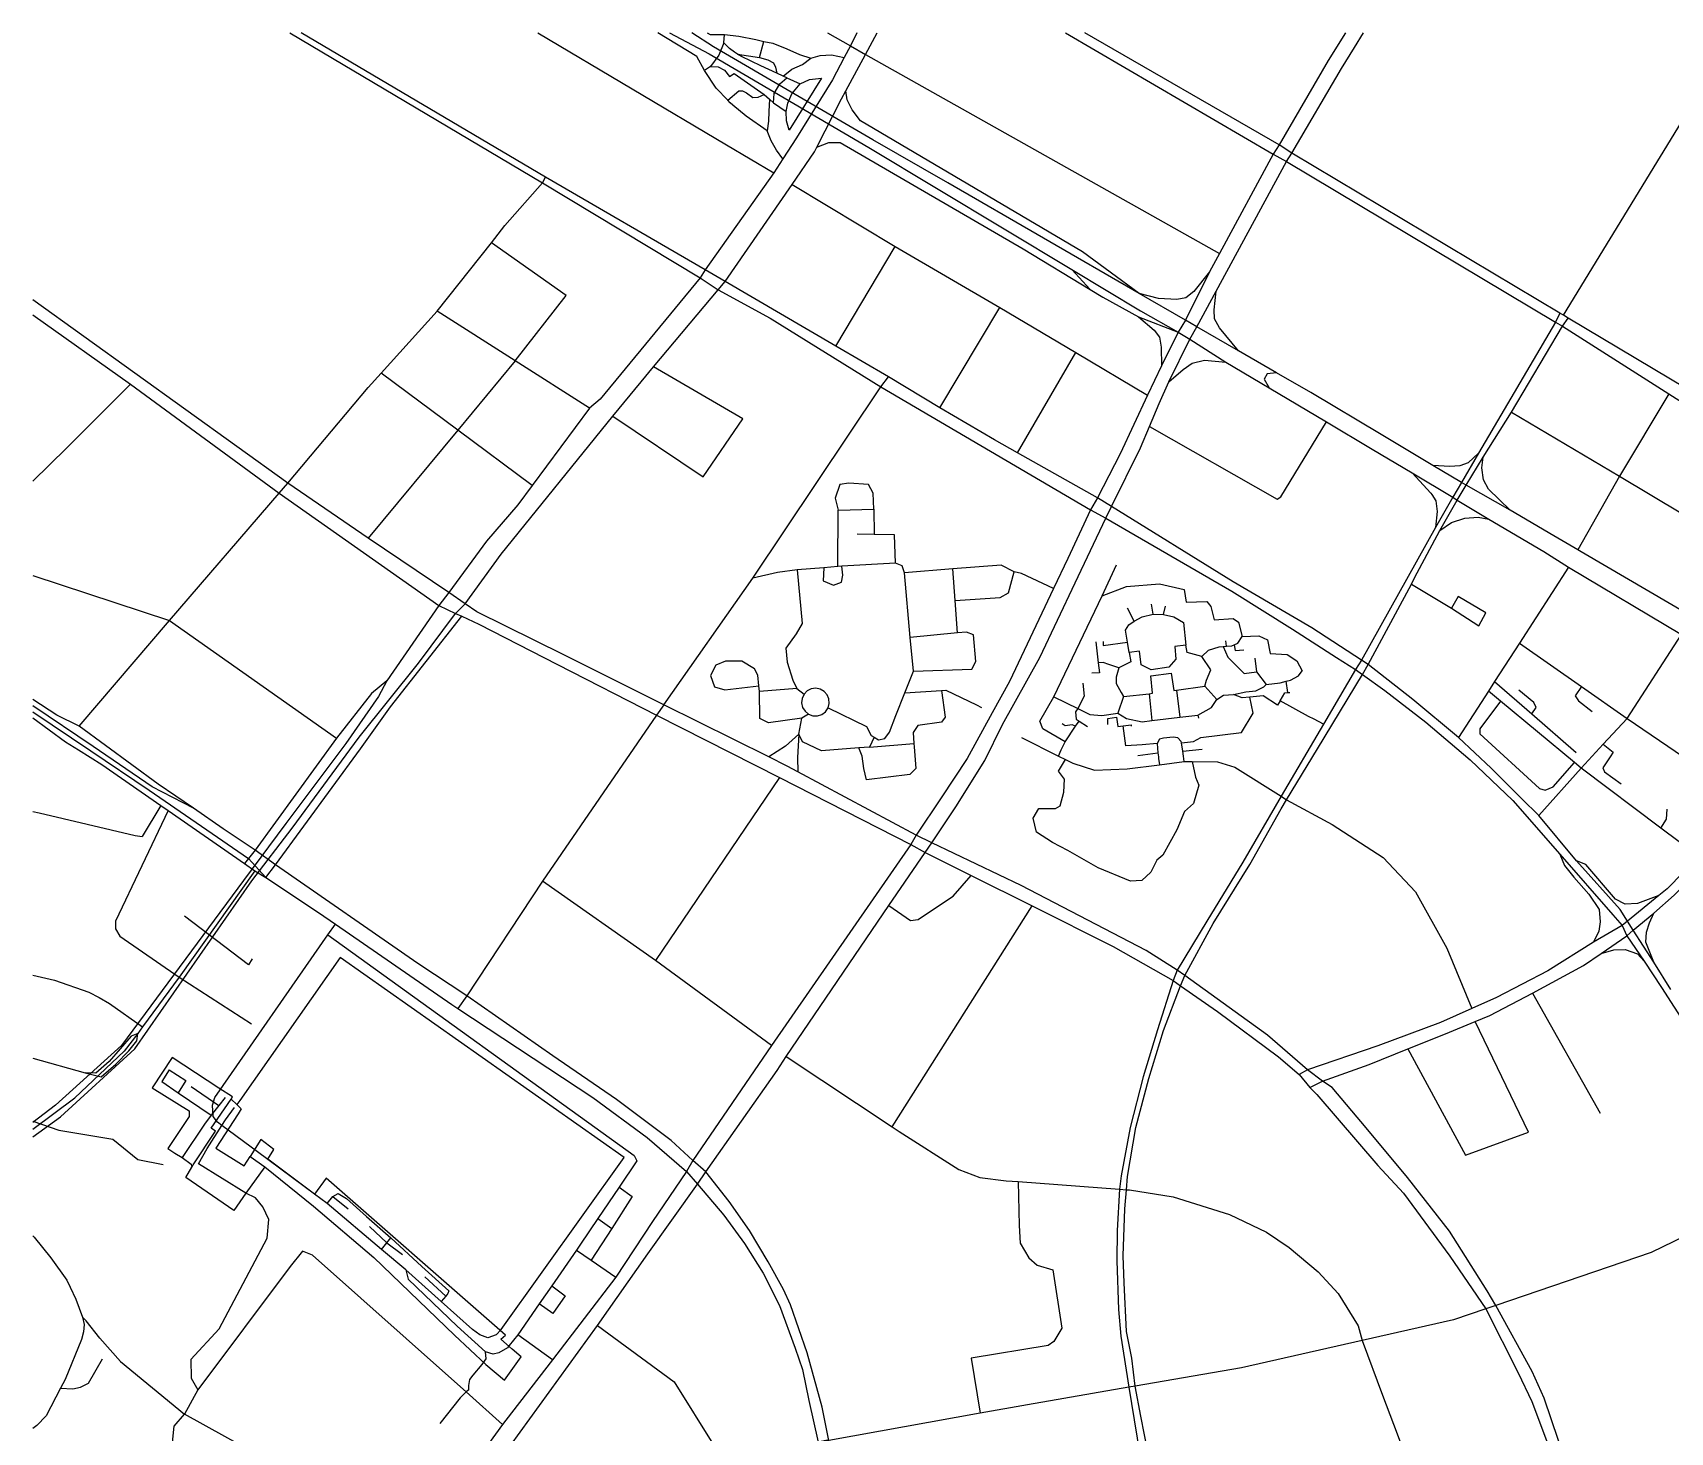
# Model space of a CAD drawing. Header units: inches. Extents: x 13383867 to 13391347, y 3530530 to 3535030.
# Drawn here: x 13383867 to 13386233, y 3533009 to 3535030 of the extents above; entities that cross this region are included whole.
import ezdxf

# ---------------------------------------------------------------- set-up
doc = ezdxf.new("R2010")
doc.units = ezdxf.units.IN
doc.header["$MEASUREMENT"] = 0

msp = doc.modelspace()

# ---------------------------------------------------------------- linework, layer by layer
for points in [[(13384238.6, 3535029.9), (13384603.5, 3534813.3)], [(13384608.3, 3534821.4), (13384255.3, 3535029.9)], [(13385057.7, 3535029.9), (13385048.5, 3535011), (13385039.7, 3534994.2), (13385022.8, 3534962), (13384970.6, 3534877.9), (13384950.9, 3534847.7), (13384937.8, 3534827.6), (13384838.5, 3534687.5), (13384831.4, 3534676), (13384687.1, 3534500.6), (13384671.8, 3534487.8), (13384589, 3534376.2), (13384568.2, 3534348.1), (13384522.6, 3534295.7), (13384468.2, 3534221.5)], [(13384478, 3534191), (13384491.9, 3534205), (13384544.2, 3534276.6), (13384705.4, 3534475.9), (13384746.2, 3534525.6), (13384764.3, 3534547.2), (13384857.7, 3534658.4), (13384867.4, 3534670.8), (13384964.2, 3534810.8), (13384996.8, 3534858), (13385000.2, 3534864.5), (13385035.7, 3534934.4), (13385042.1, 3534946.2), (13385070.2, 3534998.5), (13385087.1, 3535029.9)], [(13384597, 3535029.9), (13384869.8, 3534868.1), (13384937.8, 3534827.6)], [(13384950.9, 3534847.7), (13384942, 3534860.3), (13384934.1, 3534873.9), (13384928.5, 3534888.4), (13384897.9, 3534909.3), (13384878.8, 3534925.4), (13384874.8, 3534928.7), (13384871.4, 3534932.3), (13384854.7, 3534949.9), (13384837.9, 3534975.3), (13384826.7, 3534995.8), (13384770.3, 3535029.9)], [(13384787, 3535029.9), (13384844.6, 3534999.6), (13385075.2, 3534864)], [(13385080.8, 3534875.2), (13384850.6, 3535009.4), (13384819.7, 3535029.9)], [(13384841.6, 3535029.9), (13384846.1, 3535027.4), (13384866.6, 3535027.4), (13384887.5, 3535025.2), (13384911.7, 3535020), (13384923.4, 3535017.5), (13384936.3, 3535014.8), (13384956.8, 3535006.6), (13384975.1, 3534998.7), (13384991.5, 3534993.1), (13385004.9, 3534997.2), (13385021.3, 3534998), (13385039.7, 3534994.2)], [(13384865.9, 3535015.1), (13384866.6, 3535027.4)], [(13385015.6, 3535029.9), (13385048.5, 3535011), (13385070.2, 3534998.5), (13385581.9, 3534711.1)], [(13385359.4, 3535029.9), (13385659.4, 3534854.4)], [(13385686.1, 3534855.8), (13385668.2, 3534868.2), (13385387.2, 3535029.9)], [(13385763.9, 3535029.9), (13385739, 3534989.9)], [(13385758.2, 3534978.4), (13385776.7, 3535008.6), (13385789.8, 3535029.9)], [(13384865.9, 3535015.1), (13384858.4, 3534997.6), (13384846.5, 3534981.2), (13384857.7, 3534980.5), (13384866.6, 3534976), (13384874.1, 3534966.7), (13384880.4, 3534971.2), (13384924, 3534940.6), (13384931.7, 3534933.8), (13384937.5, 3534928.7), (13384938.2, 3534942.3), (13384946.4, 3534956.1), (13384956.8, 3534964.8), (13384951.4, 3534967.3), (13384942.3, 3534971.5), (13384919.2, 3534982), (13384891.2, 3534995.8), (13384885.5, 3534999.1), (13384881.2, 3535001.7), (13384874.1, 3535007.3), (13384865.9, 3535015.1)], [(13384885.5, 3534999.1), (13384917.3, 3534994.3), (13384929.2, 3534990.9), (13384937.5, 3534986.4), (13384940.4, 3534980.1), (13384942.3, 3534971.5)], [(13384917.3, 3534994.3), (13384923.4, 3535017.5)], [(13384846.5, 3534981.2), (13384837.9, 3534975.3)], [(13384951.4, 3534967.3), (13384963.9, 3534977.1), (13384979.2, 3534984.2), (13384991.5, 3534993.1)], [(13385739, 3534989.9), (13385668.2, 3534868.2), (13385659.4, 3534854.4)], [(13385686.1, 3534855.8), (13385758.2, 3534978.4)], [(13384960, 3534889.3), (13384956.1, 3534902.6), (13384955.7, 3534916.4), (13384958.3, 3534928.3), (13384963.9, 3534941.7), (13384976.2, 3534955.9), (13384989.3, 3534962.6), (13385006.6, 3534964.3), (13384960, 3534889.3)], [(13384956.8, 3534964.8), (13384976.2, 3534955.9)], [(13386078.9, 3534621.8), (13386286.5, 3534961.4)], [(13384871.4, 3534932.3), (13384887.5, 3534946.2), (13384892.7, 3534946.2), (13384898.3, 3534943.2), (13384907.6, 3534936.5), (13384915.1, 3534936.9), (13384924, 3534940.6)], [(13384931.7, 3534933.8), (13384930.7, 3534916), (13384930.4, 3534902.2), (13384928.5, 3534888.4)], [(13384937.5, 3534928.7), (13384955.7, 3534916.4)], [(13385465.6, 3534653.4), (13385383.8, 3534713.4), (13385063, 3534902.7), (13385051.1, 3534918.6), (13385043.7, 3534932.9), (13385042.1, 3534946.2)], [(13385000.2, 3534864.5), (13385017.6, 3534871.4), (13385033.7, 3534871.4), (13385298, 3534717.7), (13385394.8, 3534659.2), (13385413, 3534648.2), (13385464.9, 3534619.4), (13385522.2, 3534597.6)], [(13385075.2, 3534864), (13385368.3, 3534688), (13385467.5, 3534628.4), (13385522.2, 3534597.6)], [(13385609.1, 3534570.5), (13385548.8, 3534605.3), (13385532.6, 3534614.8), (13385465.6, 3534653.4), (13385189.2, 3534813), (13385080.8, 3534875.2)], [(13385659.4, 3534854.4), (13385581.9, 3534711.1), (13385567.5, 3534684.6), (13385532.6, 3534614.8), (13385522.2, 3534597.6)], [(13385576.8, 3534656.8), (13385678.6, 3534844.1), (13385686.1, 3534855.8)], [(13385659.4, 3534854.4), (13385678.6, 3534844.1), (13386067.4, 3534611.9), (13386077.1, 3534606.1), (13386230.8, 3534508.2), (13386321.7, 3534450.4), (13386367.8, 3534423.3), (13386433.3, 3534389), (13386506, 3534359.3), (13386533.3, 3534354.2), (13386593.1, 3534339.6), (13386598.8, 3534338.3)], [(13386596.4, 3534355.4), (13386568.8, 3534361.8), (13386534.4, 3534370.6), (13386509.5, 3534377.9), (13386470.1, 3534393.7), (13386378.6, 3534442.9), (13386085.5, 3534617.8), (13386078.9, 3534621.8), (13386073.6, 3534624.9), (13385686.1, 3534855.8)], [(13384235.7, 3534379.4), (13384352.1, 3534517.4), (13384370.7, 3534538), (13384451.5, 3534627.7), (13384530.1, 3534726.6), (13384549.2, 3534751.4), (13384603.5, 3534813.3), (13384608.3, 3534821.4)], [(13384603.5, 3534813.3), (13384831.4, 3534676), (13384857.7, 3534658.4), (13384932.7, 3534617.5), (13385092.5, 3534518.3), (13385395.3, 3534341), (13385417.4, 3534328.6), (13385599.6, 3534223.3), (13385687.1, 3534168.7), (13385750.9, 3534127.8), (13385778.3, 3534110.4), (13385788.6, 3534103), (13385820.7, 3534080), (13385879.8, 3534034.3), (13385944.1, 3533979.8), (13386005.5, 3533920.9), (13386073.5, 3533843.3), (13386150, 3533756), (13386163.7, 3533740.4)], [(13386234, 3533648.2), (13386209.1, 3533687.7), (13386179.6, 3533733.6), (13386171.3, 3533746.7), (13386160.5, 3533763.7), (13386097.4, 3533834), (13386043.3, 3533899.3), (13386018.6, 3533923.5), (13385974.4, 3533967.8), (13385927, 3534012.2), (13385861.1, 3534066.8), (13385796.5, 3534117.5), (13385786.7, 3534123.9), (13385715.3, 3534170.5), (13385601.6, 3534237), (13385425.9, 3534345.7), (13385405.4, 3534358.1), (13385289.9, 3534423.1), (13385256.5, 3534442), (13385177.9, 3534488.2), (13385103.8, 3534532.8), (13385027.3, 3534577.3), (13384867.4, 3534670.8), (13384838.5, 3534687.5), (13384608.3, 3534821.4)], [(13384964.2, 3534810.8), (13385113.1, 3534721.2), (13385264.3, 3534632.9), (13385374.2, 3534567.9), (13385478, 3534506.3)], [(13384564.2, 3534556.1), (13384638, 3534650.2), (13384530.1, 3534726.6)], [(13385027.3, 3534577.3), (13385113.1, 3534721.2)], [(13385368.3, 3534688), (13385394.8, 3534659.2)], [(13385567.5, 3534684.6), (13385544.6, 3534656.4), (13385533.2, 3534647.1), (13385520, 3534644.5), (13385493.5, 3534646.3), (13385465.6, 3534653.4)], [(13384235.7, 3534379.4), (13383867.3, 3534644.3)], [(13385166, 3533860), (13385200.9, 3533912.1), (13385242.7, 3533978.7), (13385268.3, 3534030.9), (13385322.4, 3534127.6), (13385373.1, 3534235.4), (13385417.4, 3534328.6), (13385425.9, 3534345.7), (13385467.5, 3534430.4), (13385480.5, 3534461.4), (13385494.5, 3534494.6), (13385508.4, 3534525.5), (13385538.9, 3534587.2), (13385548.8, 3534605.3), (13385576.8, 3534656.8)], [(13385609.1, 3534570.5), (13385581.6, 3534603.6), (13385574.5, 3534616.8), (13385574.1, 3534629.5), (13385576.8, 3534656.8)], [(13383867.3, 3534622.7), (13384008.4, 3534522.4), (13384223.4, 3534364.9)], [(13384671.8, 3534487.8), (13384564.2, 3534556.1), (13384451.5, 3534627.7)], [(13385177.9, 3534488.2), (13385264.3, 3534632.9)], [(13386073.6, 3534624.9), (13386067.4, 3534611.9), (13385956.1, 3534422.5), (13385931.5, 3534380.3), (13385918.8, 3534359.1), (13385893.7, 3534315.2)], [(13385522.2, 3534597.6), (13385498, 3534548.8), (13385478, 3534506.3), (13385438.1, 3534421.5), (13385405.4, 3534358.1), (13385395.3, 3534341), (13385362.8, 3534270.7), (13385342, 3534227), (13385278.4, 3534093), (13385253.4, 3534047.5), (13385217.4, 3533981.8), (13385179.8, 3533924.7), (13385143.7, 3533870.9), (13385135.8, 3533857.4)], [(13385464.9, 3534619.4), (13385487.4, 3534600.5), (13385495.3, 3534590.4), (13385497.5, 3534575.8), (13385498, 3534548.8)], [(13385522.2, 3534597.6), (13385538.9, 3534587.2), (13385590.8, 3534554.3), (13385653.5, 3534517), (13385736.2, 3534467.8), (13385802.3, 3534428.4), (13385859.9, 3534394.2), (13385918.8, 3534359.1), (13385925.1, 3534354.8), (13385971.1, 3534327.6), (13386050.2, 3534280.9), (13386086.1, 3534258.1), (13386249.1, 3534160.8), (13386304.3, 3534126.7), (13386376.1, 3534083.5)], [(13385900.3, 3534310.8), (13385925.1, 3534354.8), (13385938.3, 3534376.3), (13385962.7, 3534417), (13386003.6, 3534482.1), (13386077.1, 3534606.1), (13386085.5, 3534617.8)], [(13384564.2, 3534556.1), (13384481.3, 3534456.1), (13384351.8, 3534299.9)], [(13385289.9, 3534423.1), (13385374.2, 3534567.9)], [(13385508.4, 3534525.5), (13385529.2, 3534543.7), (13385542.4, 3534552.9), (13385560, 3534556.9), (13385590.8, 3534554.3)], [(13386456.7, 3534072.3), (13386440.7, 3534084), (13386394.8, 3534110.7), (13386345.6, 3534139.1), (13386321.7, 3534153.1), (13386235.1, 3534203.7), (13386104.3, 3534280.3), (13386099.3, 3534283.2), (13386064.6, 3534303.5), (13386001.7, 3534340.2), (13385938.3, 3534376.3), (13385931.5, 3534380.3), (13385890.2, 3534404.9), (13385815.1, 3534449.7), (13385713.7, 3534510.1), (13385664.1, 3534538.8), (13385609.1, 3534570.5)], [(13384589, 3534376.2), (13384481.3, 3534456.1), (13384370.7, 3534538)], [(13384705.4, 3534475.9), (13384835.8, 3534388.3), (13384893.1, 3534472.5), (13384764.3, 3534547.2)], [(13384778.9, 3534059.4), (13384907.8, 3534242.3), (13385092.5, 3534518.3), (13385103.8, 3534532.8)], [(13385664.1, 3534538.8), (13385650.8, 3534537.1), (13385646.1, 3534529.8), (13385653.5, 3534517)], [(13383867.3, 3534382.1), (13383916, 3534430.1), (13384008.4, 3534522.4)], [(13386230.8, 3534508.2), (13386159.6, 3534389.3), (13386099.3, 3534283.2)], [(13386003.6, 3534482.1), (13386159.6, 3534389.3), (13386297.6, 3534307.2), (13386367.8, 3534423.3)], [(13385480.5, 3534461.4), (13385665.1, 3534356.4), (13385670.5, 3534359.6), (13385736.2, 3534467.8)], [(13385956.1, 3534422.5), (13385940.8, 3534408.6), (13385928.9, 3534404.2), (13385914.4, 3534403.3), (13385890.2, 3534404.9)], [(13386001.7, 3534340.2), (13385970.3, 3534370.7), (13385963.2, 3534384.3), (13385961, 3534401.5), (13385962.7, 3534417)], [(13385859.9, 3534394.2), (13385887.1, 3534365), (13385888.4, 3534362.9), (13385894.1, 3534354), (13385896.3, 3534338.6), (13385893.7, 3534315.2)], [(13383934.2, 3534028.5), (13384065.1, 3534181.2), (13384223.4, 3534364.9)], [(13384223.4, 3534364.9), (13384235.7, 3534379.4)], [(13384223.4, 3534364.9), (13384454.1, 3534202.9), (13384478, 3534191), (13384487.2, 3534187.5), (13384511.8, 3534175.6), (13384625.6, 3534117.4), (13384768.5, 3534044.3), (13384946.3, 3533954.5), (13385135.8, 3533857.4)], [(13385166, 3533860), (13385143.7, 3533870.9), (13384972.5, 3533962.5), (13384957.2, 3533970.7), (13384930.7, 3533983.9), (13384778.9, 3534059.4), (13384634.5, 3534131.4), (13384508.9, 3534193.3), (13384491.9, 3534205), (13384468.2, 3534221.5), (13384351.8, 3534299.9), (13384235.7, 3534379.4)], [(13385030.9, 3534340.2), (13385082.4, 3534341.7), (13385081.3, 3534365.1), (13385074.6, 3534377.6), (13385046.5, 3534379.2), (13385033.5, 3534377.6), (13385026.7, 3534357.8), (13385030.9, 3534340.2)], [(13385030.4, 3534259), (13385030.9, 3534340.2)], [(13385082.4, 3534341.7), (13385082.9, 3534305.3)], [(13385893.7, 3534315.2), (13385786.7, 3534123.9)], [(13385900.3, 3534310.8), (13385917, 3534322.7), (13385936.4, 3534328.9), (13385955.3, 3534330.2), (13385971.1, 3534327.6)], [(13385113.5, 3534263.7), (13385112.5, 3534304.8), (13385082.9, 3534305.3), (13385058.4, 3534305.8)], [(13385796.5, 3534117.5), (13385859.4, 3534233.3), (13385863.6, 3534242.5), (13385900.3, 3534310.8)], [(13383867.3, 3534246), (13384065.1, 3534181.2), (13384305.9, 3534010.9)], [(13385016.3, 3534054.8), (13385072, 3534027.7), (13385078.7, 3534014.7), (13385082.8, 3534012.3), (13385089.1, 3534008.5), (13385098.5, 3534010.6), (13385105.2, 3534019.9), (13385114.1, 3534043.8), (13385127, 3534076.4), (13385139.5, 3534107.8), (13385134.9, 3534156.7), (13385126.6, 3534249.7), (13385123.4, 3534260.1), (13385113.5, 3534263.7), (13385036.3, 3534259.4), (13385030.4, 3534259), (13385010, 3534257), (13384971.5, 3534254), (13384943, 3534250.2), (13384907.8, 3534242.3)], [(13384971.5, 3534254), (13384978.9, 3534176.9), (13384970.1, 3534161.8), (13384955.5, 3534141), (13384957.1, 3534120.8), (13384965.4, 3534094.8), (13384971.1, 3534082.8), (13384981.6, 3534074.6)], [(13385010, 3534257), (13385009, 3534238.1), (13385023.9, 3534232.1), (13385035.8, 3534236.3), (13385037.6, 3534246.4), (13385036.3, 3534259.4)], [(13385342, 3534227), (13385295.5, 3534248.7), (13385285.1, 3534251.3), (13385266.4, 3534261.1), (13385196.3, 3534255.4), (13385126.6, 3534249.7)], [(13385203.2, 3534163.2), (13385199.7, 3534210.1), (13385196.3, 3534255.4)], [(13385199.7, 3534210.1), (13385265.1, 3534214.2), (13385277.1, 3534220.8), (13385285.1, 3534251.3)], [(13385349.1, 3533985.2), (13385353.2, 3533994.3), (13385358.9, 3534006), (13385326.6, 3534024.5), (13385322.2, 3534035.8), (13385342.5, 3534070.8), (13385412.3, 3534216.5), (13385433, 3534261.3)], [(13386086.1, 3534258.1), (13386015.1, 3534148.4)], [(13384468.2, 3534221.5), (13384454.1, 3534202.9), (13384378.7, 3534093.8)], [(13385412.3, 3534216.5), (13385447.6, 3534230.2), (13385495.3, 3534233.8), (13385530.6, 3534226), (13385533.6, 3534207.5), (13385563.7, 3534208.7), (13385569.1, 3534201.3), (13385574.2, 3534182.2), (13385601.6, 3534183.9), (13385609.4, 3534178.6), (13385614.5, 3534157.7), (13385638.7, 3534158.9), (13385651.2, 3534153.2), (13385655.1, 3534133.2), (13385679.3, 3534131.7), (13385693.3, 3534122.7), (13385701.1, 3534108.1)], [(13385859.4, 3534233.3), (13385916.8, 3534198.7), (13385956.6, 3534173.1), (13385966.4, 3534192), (13385926.6, 3534215.6), (13385916.8, 3534198.7)], [(13385458.6, 3534180.1), (13385449.1, 3534198.8)], [(13385485.8, 3534190.2), (13385483.5, 3534204.8)], [(13385500.7, 3534189.6), (13385503.6, 3534201.8)], [(13384204.2, 3533809.7), (13384217.8, 3533828.3), (13384340.9, 3533995.8), (13384384.2, 3534056.2), (13384487.2, 3534187.5)], [(13384424.5, 3534119.5), (13384478, 3534191)], [(13385458.6, 3534180.1), (13385470.3, 3534186.3), (13385485.8, 3534190.2), (13385500.7, 3534189.6), (13385515.6, 3534186.3), (13385529.7, 3534178), (13385533.3, 3534145.4), (13385517.1, 3534143.6), (13385518.9, 3534125.1), (13385508.8, 3534113.8), (13385483.1, 3534109.9), (13385468.5, 3534116.8), (13385466.4, 3534136.8), (13385451.4, 3534135), (13385448.9, 3534149.5), (13385445.8, 3534167.2), (13385450.6, 3534175), (13385458.6, 3534180.1)], [(13385139.5, 3534107.8), (13385223.8, 3534110.9), (13385230, 3534121.8), (13385226.4, 3534160.3), (13385216.5, 3534164.4), (13385203.2, 3534163.2), (13385134.9, 3534156.7)], [(13385403.3, 3534150.3), (13385406.7, 3534119.7), (13385408.5, 3534105.4), (13385397.3, 3534105.1)], [(13385413.5, 3534150.9), (13385413.8, 3534144.8), (13385448.9, 3534149.5)], [(13385556.5, 3534129), (13385565.8, 3534138.3), (13385581.3, 3534143), (13385587.3, 3534143.5), (13385592.1, 3534143.9), (13385599.8, 3534144.5), (13385603.1, 3534146), (13385608.2, 3534148.4), (13385614.5, 3534157.7)], [(13385592.1, 3534143.9), (13385591.1, 3534151.7)], [(13386015.1, 3534148.4), (13385979.3, 3534093), (13385970.2, 3534079), (13385927, 3534012.2)], [(13386015.1, 3534148.4), (13386104.8, 3534085.8), (13386170.9, 3534039.7), (13386345.6, 3533920.8)], [(13386043.3, 3533899.3), (13386104.3, 3533967.7), (13386136.2, 3534002.2), (13386170.9, 3534039.7), (13386249.1, 3534160.8)], [(13385451.4, 3534135), (13385453.5, 3534121.5), (13385436.5, 3534112.6), (13385432.6, 3534099.4), (13385432.6, 3534089.9), (13385439.8, 3534077), (13385443.1, 3534071.1), (13385480.1, 3534075.3), (13385484.9, 3534075.9), (13385482.5, 3534101.2), (13385511.8, 3534105.1), (13385515.6, 3534080), (13385519.7, 3534080.6), (13385560.4, 3534086), (13385562.8, 3534094.7), (13385569.4, 3534109.6), (13385556.5, 3534129), (13385535.3, 3534134.7), (13385533.3, 3534145.4)], [(13385786.7, 3534123.9), (13385778.3, 3534110.4), (13385732.1, 3534031.5), (13385671.1, 3533927.5), (13385615.3, 3533831.9), (13385563.4, 3533746.6), (13385520.5, 3533676.2), (13385514.7, 3533661.1), (13385492, 3533589.9), (13385471.3, 3533521.9), (13385452.8, 3533448.8), (13385439.5, 3533378.9), (13385437.1, 3533359.6), (13385434, 3533299.8), (13385433.4, 3533256.2), (13385435.8, 3533185.8), (13385439.3, 3533147.5), (13385450.7, 3533073.6), (13385470.4, 3532952.9)], [(13385587.3, 3534143.5), (13385593.9, 3534128.1), (13385617.2, 3534104.5), (13385635.1, 3534106.9)], [(13385603.1, 3534146), (13385604.2, 3534137.5), (13385617.1, 3534138.7)], [(13385632.6, 3534126.7), (13385635.1, 3534106.9), (13385649.1, 3534088.7)], [(13384242.3, 3533881.3), (13384339, 3534012.3), (13384424.5, 3534119.5)], [(13384988.1, 3534045.8), (13384978.4, 3534040.2), (13384930, 3534033.4), (13384917.6, 3534039.7), (13384917, 3534078.7), (13384916.3, 3534086.7), (13384915, 3534102.1), (13384909.8, 3534111.4), (13384891.6, 3534122.3), (13384868.2, 3534122.3), (13384854.1, 3534116.6), (13384846.3, 3534101.5), (13384852.1, 3534085.4), (13384867.1, 3534080.7), (13384916.3, 3534086.7)], [(13385342.5, 3534070.8), (13385377, 3534053.7), (13385394.4, 3534045.1), (13385412, 3534043.6), (13385434.7, 3534047.2), (13385447.3, 3534039.4), (13385470, 3534034.7), (13385484.1, 3534036.4), (13385524.7, 3534041.3), (13385550.6, 3534044.5), (13385570, 3534055.3), (13385577.8, 3534066.9), (13385587.6, 3534073.2), (13385601.9, 3534074.1), (13385619.9, 3534078.2), (13385634.5, 3534079.4), (13385645.8, 3534085.1), (13385649.1, 3534088.7), (13385669.4, 3534090.8), (13385678, 3534093.2), (13385684.3, 3534095), (13385696, 3534101.2), (13385701.1, 3534108.1)], [(13385436.5, 3534112.6), (13385421.9, 3534117.7), (13385413.8, 3534120.3), (13385406.7, 3534119.7)], [(13385483.8, 3532950.9), (13385468, 3533031.7), (13385459.8, 3533075.2), (13385455, 3533115.6), (13385447.5, 3533154.2), (13385444, 3533224.3), (13385442.8, 3533263.3), (13385444.9, 3533331.3), (13385447.3, 3533358.8), (13385449, 3533377.9), (13385461, 3533448.6), (13385479.7, 3533519.3), (13385501, 3533589), (13385525.5, 3533653.6), (13385531.8, 3533668.1), (13385572.7, 3533743.4), (13385625.8, 3533828.6), (13385671, 3533909.2), (13385678.6, 3533921.8), (13385723.5, 3533995.5), (13385788.6, 3534103), (13385796.5, 3534117.5)], [(13384378.7, 3534093.8), (13384356.9, 3534075.4), (13384305.9, 3534010.9), (13384188.8, 3533849.2), (13384179, 3533837.1), (13384173.1, 3533829.9)], [(13384378.7, 3534093.8), (13384367, 3534071.3), (13384319.6, 3534003.6), (13384232.9, 3533888)], [(13384971.1, 3534082.8), (13384917, 3534078.7)], [(13385010.8, 3534078.7), (13385005.1, 3534082), (13384998.6, 3534083.2), (13384992.1, 3534082.3), (13384986.2, 3534079.3), (13384981.6, 3534074.6), (13384978.8, 3534068.6), (13384978.1, 3534062), (13384979.5, 3534055.6), (13384983, 3534050), (13384988.1, 3534045.8), (13384994.3, 3534043.5), (13385001, 3534043.3), (13385007.3, 3534045.3), (13385012.6, 3534049.3), (13385016.3, 3534054.8), (13385018.1, 3534061.1), (13385017.6, 3534067.7), (13385015.1, 3534073.8), (13385010.8, 3534078.7)], [(13385180.1, 3534079.8), (13385185.3, 3534041.2), (13385180.1, 3534034), (13385145.8, 3534029.3), (13385139, 3534019.4), (13385140.2, 3534003.3), (13385140.6, 3533998.6), (13385143.2, 3533967.4), (13385134.3, 3533958.6), (13385072, 3533950.8), (13385067.8, 3533967.4), (13385065.7, 3533985.1), (13385060.5, 3533996.9)], [(13385127, 3534076.4), (13385180.1, 3534079.8), (13385186.3, 3534080.2), (13385230.5, 3534059.2), (13385237.8, 3534055.5)], [(13385384.2, 3534090.3), (13385386.4, 3534071.7), (13385377, 3534053.7), (13385373.8, 3534049.3), (13385374.7, 3534038.5), (13385378.9, 3534035.8), (13385391.3, 3534028)], [(13385519.7, 3534080.6), (13385524.7, 3534041.3)], [(13385560.4, 3534086), (13385577.8, 3534066.9)], [(13385669.4, 3534065.1), (13385676.3, 3534076.5), (13385680.5, 3534076.8), (13385683.3, 3534077)], [(13385680.5, 3534076.8), (13385678, 3534093.2)], [(13386104.3, 3533967.7), (13386094.5, 3533975.8), (13385987.6, 3534064.5), (13385970.2, 3534079)], [(13385979.3, 3534093), (13386032.9, 3534046.2), (13386097, 3533990.3)], [(13386032.9, 3534046.2), (13386039.1, 3534055.3), (13386036.1, 3534062.5), (13386014, 3534080.4)], [(13386104.8, 3534085.8), (13386095.8, 3534072.1), (13386100.6, 3534064.9), (13386120.3, 3534049.4)], [(13383934.2, 3534028.5), (13383902.3, 3534044.4), (13383867.3, 3534067.1)], [(13383954.4, 3533998.8), (13383867.3, 3534057.8)], [(13384778.9, 3534059.4), (13384768.5, 3534044.3), (13384603.7, 3533804.6)], [(13385443.1, 3534071.1), (13385434.7, 3534047.2)], [(13385480.1, 3534075.3), (13385484.1, 3534036.4)], [(13385526.9, 3534004.2), (13385544, 3534006.3), (13385554.6, 3534011.8), (13385613.6, 3534019.4), (13385630.3, 3534047.2), (13385625.7, 3534070.4)], [(13385732.1, 3534031.5), (13385718.4, 3534038.5), (13385710.3, 3534042.4), (13385669.4, 3534065.1), (13385665.5, 3534058.8), (13385644.9, 3534072.3), (13385625.7, 3534070.4), (13385614.5, 3534069.3), (13385601.9, 3534074.1)], [(13385987.6, 3534064.5), (13385958.1, 3534024.7), (13385958.1, 3534017.5), (13386044.2, 3533938.3), (13386052.4, 3533935.9), (13386063.7, 3533940.7), (13386094.5, 3533975.8)], [(13386209.4, 3533758.4), (13386238.8, 3533784.1), (13386296.2, 3533840.9), (13386333.2, 3533882.4), (13386365.4, 3533923.9), (13386416.6, 3533998.9), (13386444.2, 3534043.1), (13386456.7, 3534072.3)], [(13383867.3, 3534049.1), (13383951.2, 3533992.6)], [(13383867.3, 3534040.4), (13383914.7, 3534006), (13383933.2, 3533994.4), (13383967, 3533973.2), (13384052.3, 3533913.8), (13384063, 3533906.4)], [(13385082.8, 3534012.3), (13385076.1, 3533998.1), (13385060.5, 3533996.9), (13385007, 3533992.9), (13384979.4, 3534005.9), (13384974.2, 3534016.8), (13384978.4, 3534040.2)], [(13385373.8, 3534028.3), (13385368.7, 3534030.5), (13385358.7, 3534028.7), (13385354.4, 3534031.6)], [(13385358.9, 3534006), (13385373.8, 3534028.3), (13385378.9, 3534035.8)], [(13385420.6, 3534030.9), (13385420.4, 3534039.7), (13385433.2, 3534041.2), (13385435, 3534028.1), (13385442.5, 3534029), (13385454.3, 3534030.5), (13385454.3, 3534028.5)], [(13385491.9, 3534003.3), (13385469.9, 3534001.6), (13385446.6, 3534000), (13385442.5, 3534029)], [(13385550.6, 3534044.5), (13385551.5, 3534040)], [(13384099.5, 3533910.1), (13384048.6, 3533944.6), (13383934.2, 3534028.5)], [(13384974.2, 3534016.8), (13384955, 3533999.6), (13384930.7, 3533983.9)], [(13384974.2, 3534016.8), (13384972.2, 3533983.1), (13384972.5, 3533962.5)], [(13385295.7, 3534012), (13385349.1, 3533985.2), (13385359.3, 3533980.1), (13385369.7, 3533974.9), (13385401.4, 3533965), (13385448.5, 3533966.6), (13385495.1, 3533972.7), (13385530.6, 3533977.3), (13385542.4, 3533977.3), (13385579, 3533977.1), (13385603.7, 3533969.2), (13385671.1, 3533927.5), (13385678.6, 3533921.8), (13385744.7, 3533886.5), (13385818.1, 3533838.8), (13385864.7, 3533789.2), (13385910.1, 3533708), (13385946.3, 3533620.5)], [(13385530.6, 3533977.3), (13385529.8, 3533985.2), (13385528.6, 3533992.5), (13385526.9, 3534004.2), (13385526.5, 3534006.4), (13385521.5, 3534011.5), (13385515, 3534012.4), (13385500.9, 3534011.2), (13385495, 3534009.6), (13385491.9, 3534003.3), (13385492.9, 3533989.9), (13385493.5, 3533984.1), (13385493.7, 3533981.8), (13385495.1, 3533972.7)], [(13386404.4, 3534008.6), (13386397.1, 3533996.1), (13386359.5, 3533937), (13386345.6, 3533920.8), (13386318, 3533888.6), (13386274.1, 3533840.3), (13386228.7, 3533793.7), (13386216.3, 3533783.9), (13386171.3, 3533746.7), (13386163.7, 3533740.4)], [(13383951.2, 3533992.6), (13384035.4, 3533935.8), (13384179, 3533837.1), (13384204.2, 3533809.7)], [(13384099.5, 3533910.1), (13384040, 3533940.9), (13383954.4, 3533998.8)], [(13385076.1, 3533998.1), (13385140.2, 3534003.3)], [(13385463.8, 3533986), (13385492.9, 3533989.9)], [(13385528.6, 3533992.5), (13385556.7, 3533995.4)], [(13386136.2, 3534002.2), (13386150.4, 3533990.8), (13386146.4, 3533984.1), (13386135.8, 3533968.3), (13386137.8, 3533962.4), (13386162.2, 3533945.1)], [(13385542.4, 3533977.3), (13385547.1, 3533954.8), (13385551.8, 3533943.4), (13385544, 3533916.9), (13385531, 3533905.4), (13385520, 3533878.9), (13385499.8, 3533842), (13385491.4, 3533834.7), (13385482.6, 3533817.6), (13385469.6, 3533805.6), (13385453, 3533804.6), (13385406.7, 3533823.8), (13385362.5, 3533848.8), (13385340.7, 3533860.2), (13385317.3, 3533875.3), (13385312.6, 3533895.6), (13385320.9, 3533909.6), (13385344.8, 3533909.6), (13385351.6, 3533913.2), (13385356.8, 3533933), (13385357.8, 3533951.7), (13385349, 3533963.6), (13385359.3, 3533980.1)], [(13386274.1, 3533840.3), (13386219.6, 3533881.1), (13386104.3, 3533967.7)], [(13384946.3, 3533954.5), (13384767.1, 3533690)], [(13384052.3, 3533913.8), (13384025.5, 3533869.2)], [(13383867.3, 3533905.4), (13383876.7, 3533903.1), (13384015.5, 3533870.3), (13384025.5, 3533869.2)], [(13384232.9, 3533888), (13384171.7, 3533805.3), (13383995.7, 3533567), (13383900.1, 3533481), (13383867.3, 3533455.9)], [(13384063, 3533906.4), (13383986.7, 3533746.6), (13383986.7, 3533735.9), (13383993.3, 3533725.1), (13384078.6, 3533665.7), (13384183.2, 3533598.5)], [(13384063, 3533906.4), (13384173.1, 3533829.9), (13384188.1, 3533819.7), (13384204.2, 3533809.7), (13384280.1, 3533759.1), (13384304.8, 3533742.5), (13384472.8, 3533626.3), (13384481.4, 3533620.7), (13384676.5, 3533492.1), (13384755, 3533434.3), (13384811.7, 3533385), (13384827.6, 3533366.8)], [(13384494.2, 3533638.7), (13384423.8, 3533685.6), (13384217.8, 3533828.3), (13384188.8, 3533849.2), (13384142.3, 3533880.3), (13384099.5, 3533910.1)], [(13386219.6, 3533881.1), (13386227.6, 3533894.2), (13386228.4, 3533908.4)], [(13383867.3, 3533435.2), (13383907.4, 3533464.1), (13384015, 3533562.5), (13384184, 3533805.1), (13384242.3, 3533881.3)], [(13385135.8, 3533857.4), (13384934.6, 3533567.2), (13384821.1, 3533401.3)], [(13384955.6, 3533551.2), (13385104.2, 3533769.2), (13385156.5, 3533846), (13385166, 3533860)], [(13385135.8, 3533857.4), (13385156.5, 3533846), (13385222.8, 3533812.9), (13385311.1, 3533768.8), (13385428, 3533710.3), (13385514.7, 3533661.1), (13385525.5, 3533653.6), (13385579.1, 3533616.4), (13385667.2, 3533550.9), (13385696.9, 3533525.3), (13385712.4, 3533506.3), (13385722.5, 3533496.4), (13385810.7, 3533394), (13385847.6, 3533353.7), (13385914.7, 3533263.1), (13385966.4, 3533186.8), (13386013.2, 3533094.3)], [(13386033.7, 3533096.2), (13385981, 3533191.8), (13385968.4, 3533212.7), (13385913.9, 3533299.2), (13385853.5, 3533376.4), (13385793.9, 3533448.5), (13385744.4, 3533506.4), (13385730.5, 3533515.6), (13385709.1, 3533532.1), (13385651.2, 3533582), (13385531.8, 3533668.1), (13385520.5, 3533676.2), (13385475.8, 3533704.5), (13385295.4, 3533798.5), (13385166, 3533860)], [(13386073.5, 3533843.3), (13386080.4, 3533827.1), (13386093.8, 3533810.5), (13386115.2, 3533785.6), (13386130.5, 3533763.4), (13386131.5, 3533745.9), (13386129.6, 3533732.3), (13386122, 3533716.4)], [(13384188.1, 3533819.7), (13384078.6, 3533665.7), (13384026.1, 3533594.2), (13384019, 3533584.6)], [(13386216.3, 3533783.9), (13386185.8, 3533772.1), (13386167.9, 3533771.2), (13386154.1, 3533778.6), (13386110.8, 3533828.5), (13386097.4, 3533834)], [(13384603.7, 3533804.6), (13384494.2, 3533638.7)], [(13384934.6, 3533567.2), (13384767.1, 3533690), (13384603.7, 3533804.6)], [(13385104.2, 3533769.2), (13385135.5, 3533747.5), (13385146.6, 3533749.1), (13385167.4, 3533763.3), (13385197, 3533783), (13385222.8, 3533812.9)], [(13385108.8, 3533449.6), (13385311.1, 3533768.8)], [(13384184.2, 3533692.2), (13384179, 3533683.9), (13384086.4, 3533754.1)], [(13385712.4, 3533506.3), (13385730.5, 3533515.6), (13385798.1, 3533539.9), (13385853.8, 3533562.2), (13385908.2, 3533583.9), (13385951.3, 3533601.7), (13385972.5, 3533610.4), (13386033.8, 3533642.6), (13386107.6, 3533682.7), (13386133.4, 3533700.2), (13386170.4, 3533725.8), (13386179.6, 3533733.6), (13386209.4, 3533758.4)], [(13386209.1, 3533687.7), (13386197.5, 3533716.3), (13386198.9, 3533730.9), (13386202.8, 3533744.5), (13386209.4, 3533758.4)], [(13384192, 3533413.6), (13384140.5, 3533451.7), (13384134.4, 3533456.3), (13384127.9, 3533464.6), (13384127.1, 3533481.1), (13384130.6, 3533492.3), (13384293.6, 3533727.2), (13384304.8, 3533742.5)], [(13384293.6, 3533727.2), (13384736.2, 3533408.5), (13384740.2, 3533400.6)], [(13386163.7, 3533740.4), (13386122, 3533716.4), (13386056.1, 3533675.2), (13385982.1, 3533636.4), (13385946.3, 3533620.5), (13385901, 3533600.3), (13385810.7, 3533566.8), (13385709.1, 3533532.1), (13385696.9, 3533525.3)], [(13386163.7, 3533740.4), (13386170.4, 3533725.8), (13386195.1, 3533689.2), (13386220.5, 3533650.9), (13386256.7, 3533594.2), (13386285.4, 3533545.5), (13386310.4, 3533495.7), (13386381, 3533353.4), (13386456.2, 3533229.4), (13386492.5, 3533173.5)], [(13386133.4, 3533700.2), (13386151.4, 3533705.2), (13386167.9, 3533705.7), (13386185.8, 3533699.8), (13386195.1, 3533689.2)], [(13384544, 3533157.1), (13384721.6, 3533405.6), (13384311.3, 3533694.4), (13384166.6, 3533487.9)], [(13383867.3, 3533668.9), (13383898.6, 3533661.5), (13383948.2, 3533644.2), (13383963.4, 3533636.7)], [(13383963.4, 3533636.7), (13383978, 3533628), (13384026.1, 3533594.2)], [(13384494.2, 3533638.7), (13384481.4, 3533620.7)], [(13384821.1, 3533401.3), (13384789.8, 3533429.8), (13384710.6, 3533489.2), (13384618.6, 3533552.4), (13384494.2, 3533638.7)], [(13386033.8, 3533642.6), (13386131.8, 3533469.3)], [(13384019, 3533584.6), (13384009.5, 3533580.6), (13383977.6, 3533544.2), (13383958.3, 3533527.1), (13383942.9, 3533527.7), (13383966.1, 3533521.8), (13383987.4, 3533540.3), (13384005.9, 3533559.3), (13384017.6, 3533573.8), (13384019, 3533584.6)], [(13384019, 3533584.6), (13383999.3, 3533559.1)], [(13385853.8, 3533562.2), (13385937.1, 3533408.9), (13386028.3, 3533441.8), (13385951.3, 3533601.7)], [(13383867.3, 3533446.3), (13383928.2, 3533491.6), (13383999.3, 3533559.1)], [(13383867.3, 3533548.9), (13383942.9, 3533527.7)], [(13384068.6, 3533549.8), (13384039.7, 3533506.2), (13384093.5, 3533473), (13384093.5, 3533464.7), (13384062.6, 3533418.5), (13384072.7, 3533411.9), (13384083, 3533405.3), (13384096.2, 3533395.9), (13384097.1, 3533391.3), (13384099.1, 3533394.8), (13384131.3, 3533443.3), (13384125, 3533447.6), (13384154.1, 3533489.9), (13384155.7, 3533492.9), (13384136, 3533505.8), (13384068.6, 3533549.8)], [(13384064.3, 3533531.9), (13384053.9, 3533515), (13384077.5, 3533498.9), (13384125.2, 3533466.4)], [(13384064.3, 3533531.9), (13384088.3, 3533516.6), (13384077.5, 3533498.9)], [(13384827.6, 3533366.8), (13384839.7, 3533384.9), (13384942.9, 3533531.3), (13384955.6, 3533551.2)], [(13384955.6, 3533551.2), (13385108.8, 3533449.6), (13385119, 3533442.8), (13385205.2, 3533388.1), (13385235.4, 3533376.5), (13385273.8, 3533371.9), (13385291, 3533370.6), (13385437.1, 3533359.6), (13385447.3, 3533358.8), (13385451.6, 3533358.5), (13385514.7, 3533348.6), (13385596.1, 3533323), (13385649.7, 3533297.4), (13385682.3, 3533275.3), (13385724.1, 3533240.4), (13385753.2, 3533208.9), (13385782.3, 3533162.4), (13385788.1, 3533141.2)], [(13384145.3, 3533492.2), (13384136.1, 3533480.4), (13384125.2, 3533466.4), (13384115.5, 3533453.8), (13384083, 3533405.3)], [(13384181.3, 3533406.8), (13384202.5, 3533391.9), (13384175.3, 3533353.7), (13384157.7, 3533328.8), (13384088.4, 3533376.7), (13384097.1, 3533391.3), (13384099.1, 3533394.8), (13384131.3, 3533443.3), (13384125, 3533447.6), (13384154.1, 3533489.9), (13384162.1, 3533481.8), (13384168.6, 3533475.9), (13384163.9, 3533468.6), (13384132, 3533419.1), (13384172.9, 3533393.5), (13384181.3, 3533406.8)], [(13384096.4, 3533508), (13384136.1, 3533480.4)], [(13384166.6, 3533487.9), (13384162.1, 3533481.8)], [(13384175.3, 3533353.7), (13384106.8, 3533396.3), (13384119.2, 3533418.6), (13384140.5, 3533451.7), (13384145.6, 3533459.8), (13384158.6, 3533477.7)], [(13386599.8, 3533476.9), (13386503.4, 3533417.9), (13386392.9, 3533358.2), (13386381, 3533353.4), (13386205.2, 3533268.3), (13385981, 3533191.8), (13385966.4, 3533186.8), (13385919.9, 3533170.9), (13385788.1, 3533141.2), (13385613.4, 3533101.7), (13385459.8, 3533075.2), (13385450.7, 3533073.6), (13385304.6, 3533048.4), (13385236.1, 3533036.1), (13385017.2, 3532996.9), (13385013, 3532996.5), (13385002.1, 3532994.1), (13384862.3, 3532965.2), (13384793.6, 3532950.7), (13384744.3, 3532916.5), (13384705.2, 3532863.3), (13384686.8, 3532837.3)], [(13383867.3, 3533458), (13383905.1, 3533444.9), (13383982.8, 3533431.8), (13384019.2, 3533402.5), (13384055.6, 3533395.4)], [(13384196.8, 3533431.4), (13384181.3, 3533406.8), (13384202.5, 3533391.9), (13384273.1, 3533335.3), (13384360.1, 3533261.2), (13384476.6, 3533148.9), (13384521.8, 3533106.6), (13384548.7, 3533083.8), (13384573, 3533117.6), (13384560.1, 3533128.7), (13384543.5, 3533142.9), (13384550.4, 3533148.8), (13384534.5, 3533162.6), (13384291.2, 3533375.7), (13384274.3, 3533352.6), (13384207.1, 3533403.2), (13384215.5, 3533416.8), (13384196.8, 3533431.4)], [(13384544, 3533157.1), (13384536.6, 3533149.1), (13384524.9, 3533145.2), (13384513.3, 3533149.3), (13384502.4, 3533156.9), (13384457.4, 3533197.3), (13384406.1, 3533243.1), (13384371.2, 3533272.6), (13384292.8, 3533338.9), (13384274.3, 3533352.6), (13384192, 3533413.6)], [(13384821.1, 3533401.3), (13384811.7, 3533385), (13384762.6, 3533313), (13384709.9, 3533232.6), (13384618, 3533113.4), (13384550.6, 3533026.1), (13384546, 3533019.8), (13384465.1, 3532908.1), (13384422.4, 3532849), (13384370.6, 3532783.9), (13384290.4, 3532679.2), (13384222.8, 3532591), (13384189.3, 3532549.5), (13384179.6, 3532537), (13384050.3, 3532382.1)], [(13384740.2, 3533400.6), (13384714.4, 3533362.6), (13384683.6, 3533317.2), (13384658.6, 3533280.3), (13384652.7, 3533271.7), (13384617.1, 3533220.2), (13384599.1, 3533194.2), (13384568.3, 3533149.5)], [(13385020.8, 3532931.9), (13385020, 3532977.1), (13385017.2, 3532996.9), (13385007.6, 3533045), (13384986.2, 3533123.2), (13384962.2, 3533192.7), (13384951.8, 3533214.7), (13384929.7, 3533254.6), (13384902.8, 3533299.8), (13384873.2, 3533342.1), (13384839.7, 3533384.9), (13384821.1, 3533401.3)], [(13384066.4, 3532359.2), (13384126.5, 3532436.3), (13384200, 3532532.2), (13384208.5, 3532542), (13384243.9, 3532583.4), (13384380.5, 3532753.5), (13384394.6, 3532773.1), (13384466, 3532862.7), (13384487.9, 3532893), (13384683, 3533162.8), (13384755.9, 3533266.1), (13384827.6, 3533366.8)], [(13384827.6, 3533366.8), (13384865.8, 3533322.1), (13384895.7, 3533281.3), (13384922.6, 3533238.5), (13384946, 3533191.8), (13384969, 3533130.1), (13384979.3, 3533099.2), (13384988.3, 3533054.4), (13385002.1, 3532994.1), (13385005.8, 3532931.2)], [(13385291, 3533370.6), (13385292.3, 3533307), (13385293.7, 3533281.6), (13385306.1, 3533260.4), (13385318.4, 3533250.1), (13385341, 3533243.2), (13385354.1, 3533158.8), (13385342.4, 3533139.6), (13385334.2, 3533134.1), (13385223.1, 3533115.6), (13385236.1, 3533036.1)], [(13384095.9, 3533113.7), (13384136.4, 3533158), (13384206.2, 3533289), (13384208.5, 3533316.1), (13384199.9, 3533334.3), (13384189.1, 3533347), (13384175.3, 3533353.7)], [(13384292.8, 3533338.9), (13384300.9, 3533348.9), (13384308.6, 3533353.3), (13384320.4, 3533346), (13384349.5, 3533320.4), (13384384.7, 3533289.3), (13384429.3, 3533248.1), (13384468.6, 3533212.8), (13384467.2, 3533209), (13384464.3, 3533205.3)], [(13384300.9, 3533348.9), (13384323.2, 3533331.4)], [(13384714.4, 3533362.6), (13384733.2, 3533349), (13384703.8, 3533303.1), (13384674.2, 3533257)], [(13384379, 3533282.3), (13384354, 3533305.6)], [(13384683.6, 3533317.2), (13384703.8, 3533303.1)], [(13383867.3, 3533292.5), (13383869.4, 3533290.4), (13383893.6, 3533260.6), (13383916.4, 3533228.2), (13383921.2, 3533218.4), (13383929.7, 3533201), (13383939.3, 3533174.9), (13383941.6, 3533164.1)], [(13384371.2, 3533272.6), (13384379, 3533282.3), (13384384.7, 3533289.3)], [(13384379, 3533282.3), (13384401.4, 3533265.5)], [(13384652.7, 3533271.7), (13384674.2, 3533257), (13384709.9, 3533232.6)], [(13384546, 3533019.8), (13384493.3, 3533067), (13384476.5, 3533082), (13384271.4, 3533264.5), (13384257, 3533270), (13384239.1, 3533248), (13384105.6, 3533069.7), (13384086.5, 3533034.7)], [(13384406.1, 3533243.1), (13384409.8, 3533229.6), (13384480.3, 3533161.8)], [(13384464.3, 3533205.3), (13384433.7, 3533233.2)], [(13384464.3, 3533205.3), (13384457.4, 3533197.3)], [(13384617.1, 3533220.2), (13384636.3, 3533205.7), (13384618.5, 3533180.3), (13384599.1, 3533194.2)], [(13383941.6, 3533164.1), (13383940.6, 3533153.7), (13383937.6, 3533142.6), (13383914.2, 3533084.8), (13383907.6, 3533072.2), (13383886.6, 3533032.3), (13383873, 3533018.6)], [(13383944.5, 3533169.4), (13383939.3, 3533174.9)], [(13383964.2, 3533144.3), (13383944.5, 3533169.4)], [(13384480.3, 3533161.8), (13384521.5, 3533124.6)], [(13384683, 3533162.8), (13384794.1, 3533081.3), (13384852.3, 3532987.8), (13384862.3, 3532965.2), (13384875.8, 3532914.9)], [(13383994.2, 3533110.8), (13383964.2, 3533144.3)], [(13384555.8, 3533133.9), (13384553, 3533130.4), (13384540.7, 3533123.1), (13384532.4, 3533121.2), (13384521.5, 3533124.6)], [(13384568.3, 3533149.5), (13384555.8, 3533133.9)], [(13384618, 3533113.4), (13384568.3, 3533149.5)], [(13385788.1, 3533141.2), (13385817.4, 3533062)], [(13383925, 3533071.1), (13383936.4, 3533073.6), (13383947.9, 3533079.4), (13383968.2, 3533114.6)], [(13383994.2, 3533110.8), (13384086.5, 3533034.7)], [(13384095.9, 3533113.7), (13384096, 3533086.6), (13384105.6, 3533069.7)], [(13384497.4, 3533069.8), (13384497.1, 3533075.9), (13384498.9, 3533084.6), (13384503.5, 3533091.1), (13384516.5, 3533106.4)], [(13384516.5, 3533106.4), (13384522.5, 3533114.5), (13384521.5, 3533124.6)], [(13386013.2, 3533094.3), (13386033.1, 3533053.1)], [(13386050.7, 3533057.7), (13386033.7, 3533096.2)], [(13383907.6, 3533072.2), (13383925, 3533071.1)], [(13384497.4, 3533069.8), (13384493.3, 3533067), (13384484.6, 3533058.5), (13384455.2, 3533021.4)], [(13385817.4, 3533062), (13385833.3, 3533020.4)], [(13386033.1, 3533053.1), (13386084.2, 3532917.3), (13386095.3, 3532881.1), (13386115.7, 3532814.2), (13386115.1, 3532801.9), (13386125.8, 3532750.4), (13386131.5, 3532722.6), (13386140, 3532655.9), (13386144.3, 3532591), (13386148.9, 3532501.9), (13386148.6, 3532443), (13386145.5, 3532331.8), (13386145.5, 3532225), (13386144.9, 3532191.2), (13386144.1, 3532150.4), (13386142.1, 3532040.4), (13386140.5, 3531998.6), (13386132.7, 3531798.1), (13386132.1, 3531782.8), (13386120.5, 3531559.3), (13386119.9, 3531549.9), (13386118.6, 3531303.6), (13386119.4, 3531256.6), (13386119.5, 3531249.5)], [(13386139.3, 3531563.9), (13386144.3, 3531673.2), (13386151.8, 3531801.1), (13386157.2, 3531962.4), (13386158.8, 3532008.6), (13386163.7, 3532158.4), (13386165, 3532199.2), (13386162.6, 3532331.5), (13386167.6, 3532507.1), (13386160.7, 3532589.9), (13386156.5, 3532652.2), (13386150.1, 3532701.4), (13386142, 3532748.1), (13386131.6, 3532807.3), (13386126.7, 3532817.5), (13386110.9, 3532873.8), (13386102.1, 3532907.2), (13386050.7, 3533057.7)], [(13383873, 3533018.6), (13383867.3, 3533014)], [(13384105.9, 3532640.8), (13384049.8, 3532666.5), (13384049.8, 3532677.8), (13384064.1, 3532729.2), (13384051.6, 3532818.6), (13384071.8, 3533017.4), (13384086.5, 3533034.7)], [(13384422.4, 3532849), (13384086.5, 3533034.7)], [(13385833.3, 3533020.4), (13385931.7, 3532757.9)]]:
    msp.add_lwpolyline(points)

doc.saveas('drawing.dxf')
